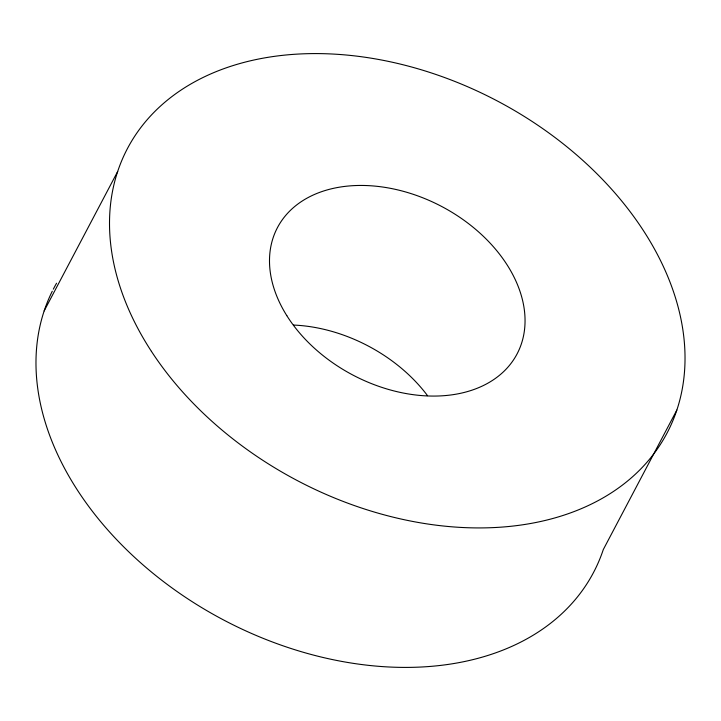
<?xml version="1.0" encoding="UTF-8"?>
<svg xmlns="http://www.w3.org/2000/svg" width="721" height="721" viewBox="0 0 721 721"><rect width="100%" height="100%" fill="white"/><g stroke="black" fill="none" stroke-linecap="round" stroke-linejoin="round"><path stroke-width="1.08" d="M44.161 310.922L117.703 171.445M676.839 410.078L603.297 549.555A305.001 214.534 27.8 0 1 241.796 629.036A305.001 214.534 27.8 0 1 52.291 291.194M53.318 289.175A305.001 214.534 27.8 0 1 56.553 283.227M293.501 325.054A135.431 95.262 27.8 0 1 427.544 395.685M151.401 351.325A305.001 214.534 27.8 0 0 649.675 459.061A305.001 214.534 27.8 0 0 390.737 61.889A305.001 214.534 27.8 0 0 151.401 351.325M286.805 315.636A135.431 95.262 27.8 0 0 508.125 366.935A135.431 95.262 27.8 0 0 396.883 189.695A135.431 95.262 27.8 0 0 286.805 315.636"/></g></svg>
